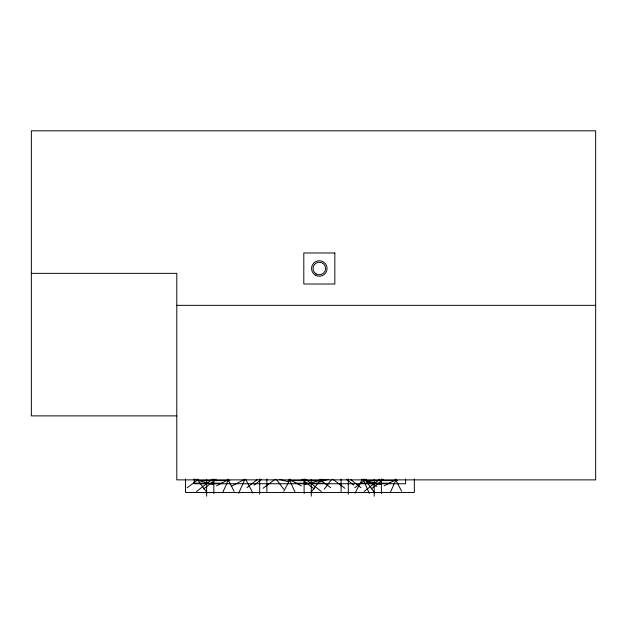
<?xml version="1.0" encoding="UTF-8"?>
<svg xmlns="http://www.w3.org/2000/svg" width="627" height="627" viewBox="0 0 627 627"><rect width="100%" height="100%" fill="white"/><g stroke="black" fill="none" stroke-linecap="round" stroke-linejoin="round"><path stroke-width="0.94" d="M223.008 491.881L228.643 479.294M238.613 493.363L244.906 479.287M390.566 491.881L396.201 479.294M283.78 491.286L290.207 479.091M355.039 493.128L362.312 479.349M310.678 492.869L320.914 479.138M324.324 489.138L331.464 479.561M196.525 491.521L212.161 479.255M203.697 488.935L216.041 479.263M246.913 487.704L257.454 479.436M254.092 485.118L261.561 479.263M364.083 491.521L379.719 479.255M371.255 488.935L383.591 479.263M187.207 487.735L198.563 479.271M262.979 488.339L275.237 479.2M354.757 487.735L366.121 479.271M216.581 485.854L228.816 479.404M231.191 486.403L244.718 479.271M384.139 485.854L396.374 479.404M304.957 484.459L324.026 479.279M319.37 481.857L328.666 479.334M31.35 273.348L176.79 273.348L176.79 479.874L595.65 479.874L595.65 130.816L31.35 130.816L31.35 415.881L176.712 415.881M176.79 305.341L595.65 305.341M200.82 480.611L229.897 480.611M288.012 480.611L317.09 480.611M368.378 480.611L397.455 480.611M193.649 483.19L222.726 483.19M295.192 483.19L324.269 483.19M361.207 483.19L390.284 483.19M361.442 479.279L380.511 484.459M279.305 479.334L288.6 481.857M193.884 479.279L212.953 484.459M363.252 479.271L376.772 486.403M289.094 479.404L301.328 485.854M332.725 479.2L344.983 488.339M319.355 479.271L330.711 487.735M350.509 479.436L361.05 487.704M346.402 479.263L353.871 485.118M305.749 479.255L321.392 491.521M301.877 479.263L314.213 488.935M364.553 479.138L374.789 492.869M276.499 479.561L283.639 489.138M196.996 479.138L207.231 492.869M395.261 479.091L401.688 491.286M245.659 479.349L252.924 493.128M227.703 479.091L234.13 491.286M363.057 479.287L369.35 493.363M289.274 479.294L294.902 491.881M414.337 478.903L414.337 492.477L185.514 492.477L185.514 478.903M405.614 478.903L405.614 483.746L194.245 483.746L194.245 478.903M381.373 478.895L381.373 493.598M374.194 479.483L374.194 496.184M348.283 478.887L348.283 494.178M341.104 479.059L341.104 491.592M311.274 479.483L311.274 496.184M304.103 478.895L304.103 493.598M266.859 479.059L266.859 491.592M259.68 478.887L259.68 494.178M213.815 478.895L213.815 493.598M206.636 479.483L206.636 496.184M334.834 252.987L303.805 252.987L303.805 284.015L334.834 284.015L334.834 252.987M315.436 275.222A7.759 7.759 0 0 0 327.075 268.497A7.759 7.759 0 0 0 315.436 261.78A7.759 7.759 0 0 0 315.436 275.222M316.173 273.944A6.294 6.294 0 0 0 325.609 268.497A6.294 6.294 0 0 0 316.173 263.05A6.294 6.294 0 0 0 316.173 273.944"/></g></svg>
